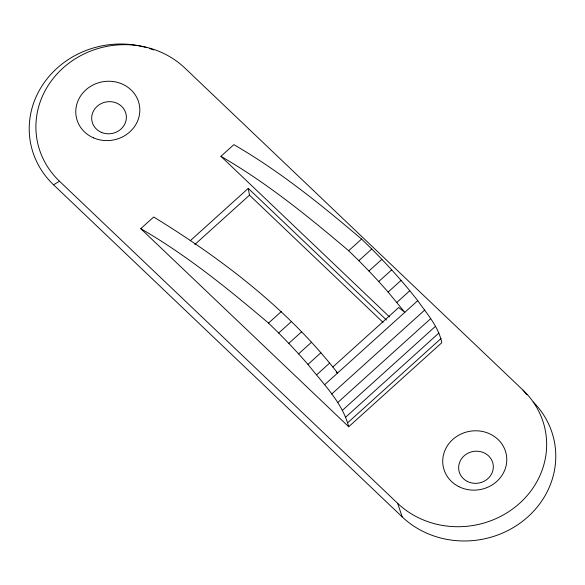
<?xml version="1.0" encoding="UTF-8"?>
<svg xmlns="http://www.w3.org/2000/svg" width="585" height="585" viewBox="0 0 585 585"><rect width="100%" height="100%" fill="white"/><g stroke="black" fill="none" stroke-linecap="round" stroke-linejoin="round"><path stroke-width="0.88" d="M389.493 316.902L220.918 156.319L233.839 144.649C279.805 171.208 321.209 204.808 361.581 239.068C381.639 258.321 400.615 278.745 417.741 300.661C426.896 313.779 438.582 326.605 441.785 342.722L348.711 426.743L140.773 228.669L153.694 216.998C222.315 259.126 287.776 309.165 337.596 373.011L336.236 371.95M190.205 240.771L248.267 188.363L386.451 319.995M194.805 244.53L249.488 195.171L248.267 188.363M140.773 228.669C186.732 255.221 228.135 288.829 268.508 323.081L281.436 311.417M220.918 156.319C266.877 182.871 308.28 216.479 348.653 250.731L361.581 239.068M268.508 323.081L278.694 333.026L291.623 321.355M348.653 250.731L358.839 260.676L371.767 249.005M278.694 333.026L288.793 343.358L301.721 331.688M358.839 260.676L368.938 271.009L381.866 259.338M288.793 343.358L298.621 353.881L311.549 342.21M368.938 271.009L378.766 281.531L391.694 269.861M348.711 426.743C342.371 402.363 323.074 383.775 307.988 364.411L320.916 352.74M332.828 367.007L398.699 307.542L404.813 312.332L388.133 292.061L401.061 280.39M316.726 374.736L329.655 363.073M396.871 302.386L409.8 290.723M324.668 384.681L417.741 300.661M331.673 394.049L424.739 310.035M337.596 402.67L430.67 318.657M342.342 410.385L435.416 326.371M345.815 417.047L438.882 333.033M347.951 422.531L441.024 338.518M533.249 401.968A89.191 82.222 -10.2 0 1 526.975 517.659A89.191 82.222 -10.2 0 1 402.166 516.877L53.564 184.816L59.509 181.24A86.514 79.757 -10.2 0 1 62.88 68.138A86.514 79.757 -10.2 0 1 184.897 68.05L523.041 390.151L526.961 394.831M249.488 195.171L383.043 322.386M59.509 181.24L397.654 503.341L402.166 516.877M378.766 281.531L388.133 292.061M298.621 353.881L307.988 364.411M53.564 184.816A89.191 82.222 -10.2 0 1 43.107 84.225A89.191 82.222 -10.2 0 1 146.155 47.487M149.533 48.511A89.191 82.222 -10.2 0 1 153.687 49.959M523.041 390.151A86.514 79.757 -10.2 0 1 519.67 503.254A86.514 79.757 -10.2 0 1 397.654 503.341M101.256 132.305A17.389 16.036 -10.2 0 0 126.345 116.32A17.389 16.036 -10.2 0 0 99.465 104.569A17.389 16.036 -10.2 0 0 101.256 132.305M467.364 481.448A17.389 16.036 -10.2 0 0 493.33 466.75A17.389 16.036 -10.2 0 0 467.24 453.616A17.389 16.036 -10.2 0 0 467.364 481.448M458.845 486.64A32.109 29.601 -10.2 0 0 506.785 459.503A32.109 29.601 -10.2 0 0 458.625 435.255A32.109 29.601 -10.2 0 0 458.845 486.64M93.468 137.841A32.109 29.601 -10.2 0 0 139.778 108.32A32.109 29.601 -10.2 0 0 90.156 86.624A32.109 29.601 -10.2 0 0 93.468 137.841"/></g></svg>
